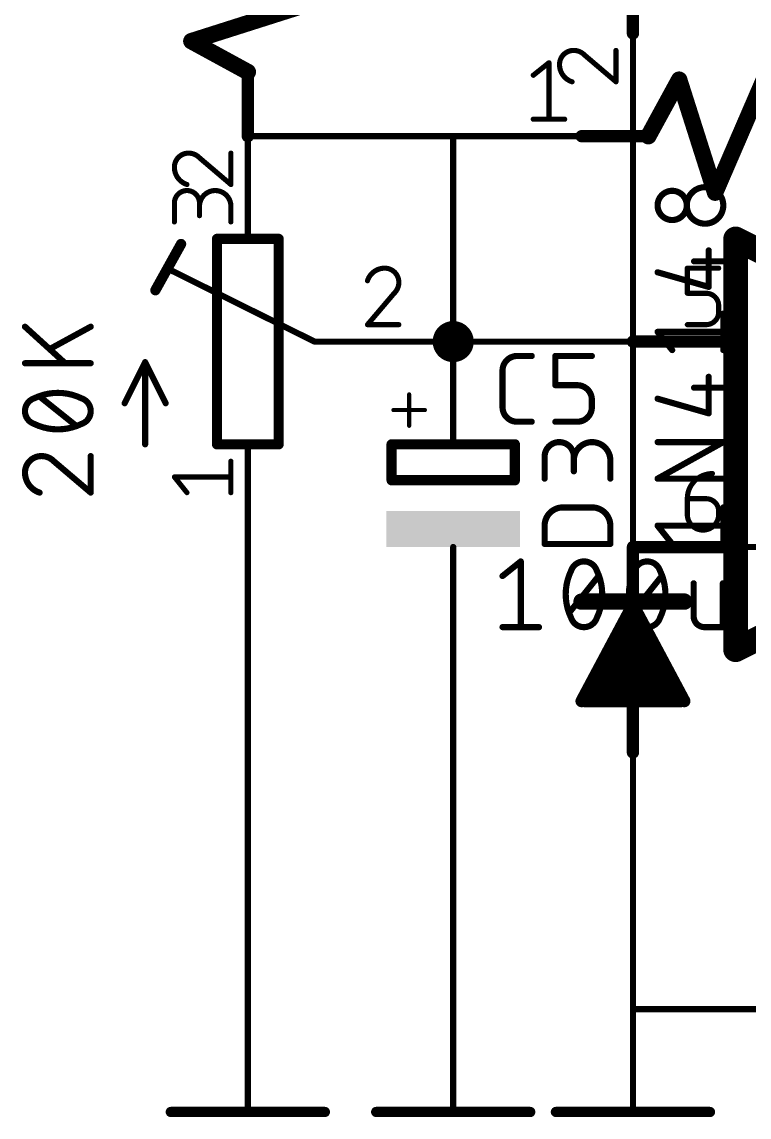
# Model space of a CAD drawing. Extents: x -177 to 163, y -159 to 163.
# Drawn here: x 68.07 to 86.06, y -122.68 to -95.6 of the extents above; entities that cross this region are included whole.
import ezdxf

# ---------------------------------------------------------------- set-up
doc = ezdxf.new("R2010")
doc.units = 0
for name, color, linetype in [('91', 122, 'CONTINUOUS'), ('94', 12, 'CONTINUOUS'), ('95', 251, 'CONTINUOUS'), ('96', 251, 'CONTINUOUS')]:
    doc.layers.add(name, color=color, linetype=linetype)

# ---------------------------------------------------------------- blocks, each defined once
blk = doc.blocks.new('RECT')
blk.add_solid([(-0.5, -0.5), (0.5, -0.5), (-0.5, 0.5), (0.5, 0.5)])

msp = doc.modelspace()

# ---------------------------------------------------------------- linework, layer by layer
at = {"layer": '91', "const_width": 0.1524}
for points in [[(83.185, -108.585), (83.185, -95.885)], [(73.66, -98.425), (78.74, -98.425)], [(78.74, -98.425), (78.74, -103.505)], [(78.74, -98.425), (81.915, -98.425)], [(78.74, -103.505), (83.185, -103.505)], [(73.66, -120.015), (73.66, -108.585)], [(83.185, -108.585), (88.265, -108.585)], [(78.74, -120.015), (78.74, -111.125)], [(83.185, -120.015), (83.185, -113.665)], [(83.185, -120.015), (88.265, -120.015)]]:
    msp.add_lwpolyline(points, dxfattribs=at)
at = {"layer": '91'}
for points, const_width in [([(83.2231, -95.885, 1), (83.1469, -95.885)], 0.0762), ([(73.66, -98.3869, 1), (73.66, -98.4631)], 0.0762), ([(78.7781, -98.425, 1), (78.7019, -98.425)], 0.0762), ([(78.74, -98.3869, 1), (78.74, -98.4631)], 0.0762), ([(78.74, -98.4631, 1), (78.74, -98.3869)], 0.0762), ([(81.915, -98.4631, 1), (81.915, -98.3869)], 0.0762), ([(78.74, -103.759, 1), (78.74, -103.251, 1), (78.74, -103.759)], 0.508), ([(78.74, -103.4669, 1), (78.74, -103.5431)], 0.0762), ([(83.185, -103.5431, 1), (83.185, -103.4669)], 0.0762), ([(78.7019, -103.505, 1), (78.7781, -103.505)], 0.0762), ([(73.6981, -108.585, 1), (73.6219, -108.585)], 0.0762), ([(83.185, -108.5469, 1), (83.185, -108.6231)], 0.0762), ([(83.1469, -108.585, 1), (83.2231, -108.585)], 0.0762), ([(78.7781, -111.125, 1), (78.7019, -111.125)], 0.0762), ([(83.2231, -113.665, 1), (83.1469, -113.665)], 0.0762), ([(83.185, -119.9769, 1), (83.185, -120.0531)], 0.0762), ([(73.6219, -120.015, 1), (73.6981, -120.015)], 0.0762), ([(78.7019, -120.015, 1), (78.7781, -120.015)], 0.0762), ([(83.1469, -120.015, 1), (83.2231, -120.015)], 0.0762)]:
    msp.add_lwpolyline(points, format="xyb", dxfattribs=dict(at, const_width=const_width))
at = {"layer": '94'}
for points, const_width in [([(83.185, -95.885), (83.185, -94.2975)], 0.3048), ([(72.263, -96.0755), (75.057, -95.1865)], 0.4064), ([(73.66, -96.8375), (72.263, -96.0755)], 0.4064), ([(73.66, -98.425), (73.66, -96.8375)], 0.3048), ([(84.328, -97.028), (83.566, -98.425)], 0.4064), ([(85.217, -99.822), (84.328, -97.028)], 0.4064), ([(86.4235, -97.028), (85.217, -99.822)], 0.4064), ([(81.915, -98.425), (83.5025, -98.425)], 0.3048), ([(73.66, -100.965), (73.66, -98.425)], 0.1524), ([(73.66, -98.425), (73.66, -100.965)], 0.1524), ([(83.566, -98.425), (83.5025, -98.425)], 0.1524), ([(85.725, -100.965), (95.885, -106.045)], 0.6096), ([(85.725, -111.125), (85.725, -100.965)], 0.6096), ([(71.374, -102.235), (72.009, -101.092)], 0.254), ([(72.898, -100.965), (72.898, -106.045)], 0.254), ([(73.66, -100.965), (72.898, -100.965)], 0.254), ([(74.422, -100.965), (73.66, -100.965)], 0.254), ([(74.422, -106.045), (74.422, -100.965)], 0.254), ([(85.725, -100.965), (85.725, -103.505)], 0.4064), ([(75.311, -103.505), (71.7804, -101.7524)], 0.1524), ([(76.2, -103.505), (75.311, -103.505)], 0.1524), ([(78.74, -103.505), (76.2, -103.505)], 0.1524), ([(78.74, -103.505), (78.74, -106.045)], 0.1524), ([(83.185, -103.505), (85.725, -103.505)], 0.3048), ([(83.185, -103.505), (85.725, -103.505)], 0.1524), ([(85.725, -103.505), (85.725, -108.585)], 0.4064), ([(71.12, -104.013), (70.612, -105.029)], 0.1524), ([(71.12, -106.045), (71.12, -104.013)], 0.1524), ([(71.12, -104.013), (71.628, -105.029)], 0.1524), ([(77.6506, -105.5878), (77.6506, -104.8089)], 0.1016), ([(78.0401, -105.1983), (77.2612, -105.1983)], 0.1016), ([(95.885, -106.045), (85.725, -111.125)], 0.6096), ([(72.898, -106.045), (74.422, -106.045)], 0.254), ([(73.66, -108.585), (73.66, -106.045)], 0.1524), ([(77.216, -106.045), (77.216, -106.934)], 0.254), ([(77.216, -106.045), (80.264, -106.045)], 0.254), ([(80.264, -106.934), (80.264, -106.045)], 0.254), ([(77.216, -106.934), (80.264, -106.934)], 0.254), ([(78.74, -111.125), (78.74, -108.585)], 0.1524), ([(83.185, -108.585), (83.185, -113.665)], 0.3048), ([(83.185, -108.585), (85.725, -108.585)], 0.3048), ([(83.185, -108.585), (83.185, -111.125)], 0.1524), ([(83.185, -108.585), (85.725, -108.585)], 0.1524), ([(85.725, -108.585), (85.725, -111.125)], 0.4064), ([(81.915, -109.9344), (84.455, -109.9344)], 0.4064), ([(81.915, -112.395), (83.185, -110.0137)], 0.3048), ([(83.185, -110.0137), (84.455, -112.395)], 0.3048), ([(82.2325, -112.3156), (83.2644, -110.3312)], 0.3048), ([(83.2644, -110.3312), (84.1375, -112.2363)], 0.3048), ([(82.3912, -112.2363), (83.3438, -110.7281)], 0.3048), ([(83.3438, -110.7281), (83.82, -112.0775)], 0.3048), ([(82.6294, -111.9981), (83.3438, -111.125)], 0.3048), ([(83.3438, -111.125), (83.5025, -111.76)], 0.3048), ([(83.0262, -111.8394), (83.3438, -111.4425)], 0.3048), ([(83.185, -113.665), (83.185, -111.125)], 0.1524), ([(83.3438, -111.4425), (83.5819, -111.9188)], 0.3048), ([(83.82, -112.0775), (82.6294, -111.9981)], 0.3048), ([(83.5025, -111.76), (83.0262, -111.8394)], 0.3048), ([(84.1375, -112.2363), (82.3912, -112.2363)], 0.3048), ([(81.915, -112.395), (81.9944, -112.395)], 0.254), ([(81.9944, -112.395), (84.3756, -112.395)], 0.3048), ([(84.3756, -112.395), (84.455, -112.395)], 0.254), ([(73.66, -120.015), (73.66, -122.555)], 0.1524), ([(78.74, -120.015), (78.74, -122.555)], 0.1524), ([(83.185, -120.015), (83.185, -122.555)], 0.1524), ([(71.755, -122.555), (75.565, -122.555)], 0.254), ([(76.835, -122.555), (80.645, -122.555)], 0.254), ([(81.28, -122.555), (85.09, -122.555)], 0.254)]:
    msp.add_lwpolyline(points, dxfattribs=dict(at, const_width=const_width))
for points, const_width in [([(72.3117, -95.9863, 1), (72.2143, -96.1647)], 0.2032), ([(83.1088, -95.885, 1), (83.2612, -95.885)], 0.1524), ([(72.2322, -95.9787, 1), (72.2938, -96.1723)], 0.2032), ([(73.7362, -96.8375, 1), (73.5838, -96.8375)], 0.1524), ([(73.6113, -96.9267, 1), (73.7087, -96.7483)], 0.2032), ([(84.4248, -96.9972, 1), (84.2312, -97.0588)], 0.2032), ([(84.4172, -97.0767, 1), (84.2388, -96.9793)], 0.2032), ([(81.915, -98.3488, 1), (81.915, -98.5012)], 0.1524), ([(83.4768, -98.3763, 1), (83.6552, -98.4737)], 0.2032), ([(83.5025, -98.5012, 1), (83.5025, -98.3488)], 0.1524), ([(73.5838, -98.425, 1), (73.7362, -98.425)], 0.1524), ([(73.6981, -98.425, 1), (73.6219, -98.425)], 0.0762), ([(73.6981, -98.425, 1), (73.6219, -98.425)], 0.0762), ([(83.5025, -98.3869, 1), (83.5025, -98.4631)], 0.0762), ([(83.566, -98.4631, 1), (83.566, -98.3869)], 0.0762), ([(85.1237, -99.7817, 1), (85.3103, -99.8623)], 0.2032), ([(85.1202, -99.8528, 1), (85.3138, -99.7912)], 0.2032), ([(85.7932, -100.8287, 1), (85.6568, -101.1013)], 0.3048), ([(85.8774, -100.965, 1), (85.5726, -100.965)], 0.3048), ([(72.0645, -101.1228, 1), (71.9535, -101.0612)], 0.127), ([(72.9615, -100.965, 1), (72.8345, -100.965)], 0.127), ([(72.898, -100.9015, 1), (72.898, -101.0285)], 0.127), ([(73.66, -100.9015, 1), (73.66, -101.0285)], 0.127), ([(73.6219, -100.965, 1), (73.6981, -100.965)], 0.0762), ([(73.6219, -100.965, 1), (73.6981, -100.965)], 0.0762), ([(73.66, -101.0285, 1), (73.66, -100.9015)], 0.127), ([(74.4855, -100.965, 1), (74.3585, -100.965)], 0.127), ([(74.422, -101.0285, 1), (74.422, -100.9015)], 0.127), ([(85.8266, -100.965, 1), (85.6234, -100.965)], 0.2032), ([(71.7973, -101.7183, 1), (71.7635, -101.7865)], 0.0762), ([(71.3185, -102.2042, 1), (71.4295, -102.2658)], 0.127), ([(75.311, -103.4669, 1), (75.311, -103.5431)], 0.0762), ([(75.2941, -103.5391, 1), (75.3279, -103.4709)], 0.0762), ([(76.2, -103.4669, 1), (76.2, -103.5431)], 0.0762), ([(76.2, -103.5431, 1), (76.2, -103.4669)], 0.0762), ([(78.7781, -103.505, 1), (78.7019, -103.505)], 0.0762), ([(78.74, -103.5431, 1), (78.74, -103.4669)], 0.0762), ([(83.185, -103.4288, 1), (83.185, -103.5812)], 0.1524), ([(83.185, -103.4669, 1), (83.185, -103.5431)], 0.0762), ([(85.8266, -103.505, 1), (85.6234, -103.505)], 0.2032), ([(85.6234, -103.505, 1), (85.8266, -103.505)], 0.2032), ([(85.725, -103.5812, 1), (85.725, -103.4288)], 0.1524), ([(85.725, -103.5431, 1), (85.725, -103.4669)], 0.0762), ([(71.1581, -104.013, 1), (71.0819, -104.013)], 0.0762), ([(71.1541, -103.996, 1), (71.0859, -104.03)], 0.0762), ([(71.1541, -104.03, 1), (71.0859, -103.996)], 0.0762), ([(77.676, -104.8089, 1), (77.6252, -104.8089)], 0.0508), ([(70.5779, -105.012, 1), (70.6461, -105.046)], 0.0762), ([(71.5939, -105.046, 1), (71.6621, -105.012)], 0.0762), ([(77.2612, -105.1729, 1), (77.2612, -105.2237)], 0.0508), ([(78.0401, -105.2237, 1), (78.0401, -105.1729)], 0.0508), ([(77.6252, -105.5878, 1), (77.676, -105.5878)], 0.0508), ([(71.0819, -106.045, 1), (71.1581, -106.045)], 0.0762), ([(72.898, -105.9815, 1), (72.898, -106.1085)], 0.127), ([(72.8345, -106.045, 1), (72.9615, -106.045)], 0.127), ([(73.6981, -106.045, 1), (73.6219, -106.045)], 0.0762), ([(74.3585, -106.045, 1), (74.4855, -106.045)], 0.127), ([(74.422, -106.1085, 1), (74.422, -105.9815)], 0.127), ([(77.2795, -106.045, 1), (77.1525, -106.045)], 0.127), ([(77.216, -105.9815, 1), (77.216, -106.1085)], 0.127), ([(78.7019, -106.045, 1), (78.7781, -106.045)], 0.0762), ([(80.3275, -106.045, 1), (80.2005, -106.045)], 0.127), ([(80.264, -106.1085, 1), (80.264, -105.9815)], 0.127), ([(77.216, -106.8705, 1), (77.216, -106.9975)], 0.127), ([(77.1525, -106.934, 1), (77.2795, -106.934)], 0.127), ([(80.2005, -106.934, 1), (80.3275, -106.934)], 0.127), ([(80.264, -106.9975, 1), (80.264, -106.8705)], 0.127), ([(73.6219, -108.585, 1), (73.6981, -108.585)], 0.0762), ([(78.7781, -108.585, 1), (78.7019, -108.585)], 0.0762), ([(83.2612, -108.585, 1), (83.1088, -108.585)], 0.1524), ([(83.185, -108.5088, 1), (83.185, -108.6612)], 0.1524), ([(83.2231, -108.585, 1), (83.1469, -108.585)], 0.0762), ([(83.185, -108.5469, 1), (83.185, -108.6231)], 0.0762), ([(85.8266, -108.585, 1), (85.6234, -108.585)], 0.2032), ([(85.6234, -108.585, 1), (85.8266, -108.585)], 0.2032), ([(85.725, -108.6612, 1), (85.725, -108.5088)], 0.1524), ([(85.725, -108.6231, 1), (85.725, -108.5469)], 0.0762), ([(81.915, -109.8328, 1), (81.915, -110.036)], 0.2032), ([(83.2522, -109.9778, 1), (83.1178, -110.0496)], 0.1524), ([(83.2522, -110.0496, 1), (83.1178, -109.9778)], 0.1524), ([(84.455, -110.036, 1), (84.455, -109.8328)], 0.2032), ([(83.3337, -110.2995, 1), (83.1951, -110.3629)], 0.1524), ([(83.332, -110.3664, 1), (83.1968, -110.296)], 0.1524), ([(83.4157, -110.7027, 1), (83.2719, -110.7535)], 0.1524), ([(83.4082, -110.7688, 1), (83.2794, -110.6874)], 0.1524), ([(83.4177, -111.1065, 1), (83.2699, -111.1435)], 0.1524), ([(83.4028, -111.1733, 1), (83.2848, -111.0767)], 0.1524), ([(85.6568, -110.9887, 1), (85.7932, -111.2613)], 0.3048), ([(85.5726, -111.125, 1), (85.8774, -111.125)], 0.3048), ([(85.6234, -111.125, 1), (85.8266, -111.125)], 0.2032), ([(78.7019, -111.125, 1), (78.7781, -111.125)], 0.0762), ([(83.2231, -111.125, 1), (83.1469, -111.125)], 0.0762), ([(83.1469, -111.125, 1), (83.2231, -111.125)], 0.0762), ([(83.412, -111.4084, 1), (83.2756, -111.4766)], 0.1524), ([(83.4033, -111.4901, 1), (83.2843, -111.3949)], 0.1524), ([(82.6345, -111.9221, 1), (82.6243, -112.0741)], 0.1524), ([(83.0137, -111.7642, 1), (83.0387, -111.9146)], 0.1524), ([(82.9667, -111.7918, 1), (83.0857, -111.887)], 0.1524), ([(83.4286, -111.7785, 1), (83.5764, -111.7415)], 0.1524), ([(83.515, -111.8352, 1), (83.49, -111.6848)], 0.1524), ([(83.5137, -111.9529, 1), (83.6501, -111.8847)], 0.1524), ([(82.3912, -112.1601, 1), (82.3912, -112.3125)], 0.1524), ([(82.3268, -112.1956, 1), (82.4556, -112.277)], 0.1524), ([(82.5704, -111.9498, 1), (82.6884, -112.0464)], 0.1524), ([(83.7481, -112.1029, 1), (83.8919, -112.0521)], 0.1524), ([(83.8149, -112.1535, 1), (83.8251, -112.0015)], 0.1524), ([(84.1375, -112.3125, 1), (84.1375, -112.1601)], 0.1524), ([(81.8478, -112.3591, 1), (81.9822, -112.4309)], 0.1524), ([(81.915, -112.3315, 1), (81.915, -112.4585)], 0.127), ([(81.9944, -112.3188, 1), (81.9944, -112.4712)], 0.1524), ([(81.9944, -112.4585, 1), (81.9944, -112.3315)], 0.127), ([(82.1649, -112.2804, 1), (82.3001, -112.3508)], 0.1524), ([(84.0682, -112.268, 1), (84.2068, -112.2046)], 0.1524), ([(84.3756, -112.3315, 1), (84.3756, -112.4585)], 0.127), ([(84.3756, -112.4712, 1), (84.3756, -112.3188)], 0.1524), ([(84.3878, -112.4309, 1), (84.5222, -112.3591)], 0.1524), ([(84.455, -112.4585, 1), (84.455, -112.3315)], 0.127), ([(83.1088, -113.665, 1), (83.2612, -113.665)], 0.1524), ([(83.1469, -113.665, 1), (83.2231, -113.665)], 0.0762), ([(73.6981, -120.015, 1), (73.6219, -120.015)], 0.0762), ([(78.7781, -120.015, 1), (78.7019, -120.015)], 0.0762), ([(83.2231, -120.015, 1), (83.1469, -120.015)], 0.0762), ([(71.755, -122.4915, 1), (71.755, -122.6185)], 0.127), ([(73.6219, -122.555, 1), (73.6981, -122.555)], 0.0762), ([(75.565, -122.6185, 1), (75.565, -122.4915)], 0.127), ([(76.835, -122.4915, 1), (76.835, -122.6185)], 0.127), ([(78.7019, -122.555, 1), (78.7781, -122.555)], 0.0762), ([(80.645, -122.6185, 1), (80.645, -122.4915)], 0.127), ([(81.28, -122.4915, 1), (81.28, -122.6185)], 0.127), ([(83.1469, -122.555, 1), (83.2231, -122.555)], 0.0762), ([(85.09, -122.6185, 1), (85.09, -122.4915)], 0.127)]:
    msp.add_lwpolyline(points, format="xyb", dxfattribs=dict(at, const_width=const_width))
at = {"layer": '95'}
for points, const_width in [([(81.7182, -96.3041, 0.4142), (81.3689, -96.6534)], 0.127), ([(81.9898, -96.4205, 0.2053), (81.7182, -96.3041)], 0.127), ([(81.7181, -96.2724, 1), (81.7182, -96.3358)], 0.0635), ([(81.7182, -96.3359, 1), (81.7182, -96.2724)], 0.0635), ([(82.0104, -96.3963, 1), (81.9692, -96.4447)], 0.0635), ([(81.9668, -96.4424, 1), (82.0128, -96.3986)], 0.0635), ([(82.7977, -96.3041, 1), (82.7341, -96.3041)], 0.0635), ([(81.1396, -96.6089, 1), (81.0761, -96.6089)], 0.0635), ([(81.1277, -96.6337, 1), (81.088, -96.5841)], 0.0635), ([(81.3689, -96.6534, 0.3252), (81.6793, -97.0802)], 0.127), ([(81.4006, -96.6534, 1), (81.3372, -96.6533)], 0.0635), ([(81.3372, -96.6534, 1), (81.4007, -96.6534)], 0.0635), ([(80.7, -96.8946, 1), (80.7396, -96.9441)], 0.0635), ([(81.6696, -97.1104, 1), (81.6891, -97.05)], 0.0635), ([(82.7341, -97.0802, 1), (82.7977, -97.0802)], 0.0635), ([(82.7453, -97.1044, 1), (82.7865, -97.056)], 0.0635), ([(80.7198, -97.9742, 1), (80.7198, -98.0377)], 0.0635), ([(81.0761, -98.0059, 1), (81.1396, -98.0059)], 0.0635), ([(81.4959, -98.0377, 1), (81.4959, -97.9742)], 0.0635), ([(72.1932, -98.8441, 0.4142), (71.8439, -99.1934)], 0.127), ([(72.4648, -98.9605, 0.2053), (72.1932, -98.8441)], 0.127), ([(72.1931, -98.8124, 1), (72.1932, -98.8758)], 0.0635), ([(72.1932, -98.8759, 1), (72.1932, -98.8124)], 0.0635), ([(73.2727, -98.8441, 1), (73.2092, -98.8441)], 0.0635), ([(72.4854, -98.9363, 1), (72.4442, -98.9847)], 0.0635), ([(72.4418, -98.9824, 1), (72.4878, -98.9386)], 0.0635), ([(71.8439, -99.1934, 0.3252), (72.1543, -99.6202)], 0.127), ([(71.8756, -99.1934, 1), (71.8122, -99.1933)], 0.0635), ([(71.8122, -99.1934, 1), (71.8757, -99.1934)], 0.0635), ([(72.1446, -99.6504, 1), (72.1641, -99.59)], 0.0635), ([(73.2092, -99.6202, 1), (73.2727, -99.6202)], 0.0635), ([(73.2203, -99.6444, 1), (73.2615, -99.596)], 0.0635), ([(72.4648, -100.0802, 1), (71.8439, -100.0802)], 0.127), ([(73.2409, -100.1578, 1), (72.4648, -100.1578)], 0.127), ([(71.8757, -100.0802, 1), (71.8122, -100.0802)], 0.0635), ([(71.8122, -100.0802, 1), (71.8757, -100.0802)], 0.0635), ([(72.4965, -100.0802, 1), (72.433, -100.0802)], 0.0635), ([(72.433, -100.0802, 1), (72.4965, -100.0802)], 0.0635), ([(72.433, -100.1578, 1), (72.4965, -100.1578)], 0.0635), ([(73.2727, -100.1578, 1), (73.2092, -100.1578)], 0.0635), ([(73.2092, -100.1578, 1), (73.2727, -100.1578)], 0.0635), ([(72.433, -100.3907, 1), (72.4965, -100.3907)], 0.0635), ([(71.8122, -100.5459, 1), (71.8757, -100.5459)], 0.0635), ([(73.2092, -100.5459, 1), (73.2727, -100.5459)], 0.0635), ([(77.046, -101.6889, 0.3252), (76.6191, -101.9993)], 0.127), ([(77.3952, -102.0382, 0.4142), (77.046, -101.6889)], 0.127), ([(77.046, -101.6572, 1), (77.046, -101.7207)], 0.0635), ([(77.046, -101.7206, 1), (77.046, -101.6572)], 0.0635), ([(84.5615, -101.6889, 1), (84.498, -101.6889)], 0.0635), ([(84.5298, -101.6572, 1), (84.5298, -101.7207)], 0.0635), ([(85.3059, -101.7207, 1), (85.3059, -101.6572)], 0.0635), ([(76.5889, -101.9896, 1), (76.6493, -102.0091)], 0.0635), ([(77.2788, -102.3098, 0.2053), (77.3952, -102.0382)], 0.127), ([(77.427, -102.0381, 1), (77.3635, -102.0382)], 0.0635), ([(77.3635, -102.0382, 1), (77.427, -102.0382)], 0.0635), ([(77.2569, -102.2868, 1), (77.3007, -102.3328)], 0.0635), ([(77.303, -102.3304, 1), (77.2546, -102.2892)], 0.0635), ([(84.5298, -102.278, 1), (84.5298, -102.3415)], 0.0635), ([(84.498, -102.3098, 1), (84.5615, -102.3098)], 0.0635), ([(85.3059, -102.6202, 0.4142), (84.9955, -102.3098)], 0.127), ([(84.9955, -102.278, 1), (84.9955, -102.3415)], 0.0635), ([(84.9955, -102.3415, 1), (84.9955, -102.278)], 0.0635), ([(85.3377, -102.6202, 1), (85.2742, -102.6202)], 0.0635), ([(85.2742, -102.6202, 1), (85.3377, -102.6202)], 0.0635), ([(84.9955, -103.0859, 0.4142), (85.3059, -102.7755)], 0.127), ([(85.3377, -102.7755, 1), (85.2742, -102.7755)], 0.0635), ([(85.2742, -102.7755, 1), (85.3377, -102.7755)], 0.0635), ([(76.6191, -103.0542, 1), (76.6191, -103.1177)], 0.0635), ([(76.5949, -103.0653, 1), (76.6433, -103.1065)], 0.0635), ([(77.3952, -103.1177, 1), (77.3952, -103.0542)], 0.0635), ([(84.5298, -103.0542, 1), (84.5298, -103.1177)], 0.0635), ([(84.9955, -103.0542, 1), (84.9955, -103.1177)], 0.0635), ([(84.9955, -103.1177, 1), (84.9955, -103.0542)], 0.0635), ([(80.3204, -103.8606, 0.4142), (79.9592, -104.2218)], 0.1524), ([(80.3204, -103.8225, 1), (80.3204, -103.8987)], 0.0762), ([(80.3204, -103.8987, 1), (80.3204, -103.8225)], 0.0762), ([(80.6817, -103.8987, 1), (80.6817, -103.8225)], 0.0762), ([(81.3038, -103.8606, 1), (81.2276, -103.8606)], 0.0762), ([(81.2657, -103.8225, 1), (81.2657, -103.8987)], 0.0762), ([(82.1689, -103.8987, 1), (82.1689, -103.8225)], 0.0762), ([(79.9973, -104.2218, 1), (79.9211, -104.2218)], 0.0762), ([(79.9211, -104.2218, 1), (79.9973, -104.2218)], 0.0762), ([(81.2657, -104.545, 1), (81.2657, -104.6212)], 0.0762), ([(82.1689, -104.9443, 0.4142), (81.8076, -104.5831)], 0.1524), ([(81.8076, -104.545, 1), (81.8076, -104.6212)], 0.0762), ([(81.8076, -104.6212, 1), (81.8076, -104.545)], 0.0762), ([(81.2276, -104.5831, 1), (81.3038, -104.5831)], 0.0762), ([(79.9592, -105.125, 0.4142), (80.3204, -105.4862)], 0.1524), ([(79.9973, -105.125, 1), (79.9211, -105.125)], 0.0762), ([(81.8076, -105.4862, 0.4142), (82.1689, -105.125)], 0.1524), ([(82.207, -104.9443, 1), (82.1308, -104.9443)], 0.0762), ([(82.1308, -104.9443, 1), (82.207, -104.9443)], 0.0762), ([(82.207, -105.125, 1), (82.1308, -105.125)], 0.0762), ([(79.9211, -105.125, 1), (79.9973, -105.125)], 0.0762), ([(82.1308, -105.125, 1), (82.207, -105.125)], 0.0762), ([(80.3204, -105.4481, 1), (80.3204, -105.5243)], 0.0762), ([(80.3204, -105.5243, 1), (80.3204, -105.4481)], 0.0762), ([(80.6817, -105.5243, 1), (80.6817, -105.4481)], 0.0762), ([(81.2657, -105.4481, 1), (81.2657, -105.5243)], 0.0762), ([(81.8076, -105.4481, 1), (81.8076, -105.5243)], 0.0762), ([(81.8076, -105.5243, 1), (81.8076, -105.4481)], 0.0762), ([(81.7231, -106.3517, 1), (81.0006, -106.3517)], 0.1524), ([(82.6262, -106.442, 1), (81.7231, -106.442)], 0.1524), ([(73.2727, -106.4641, 1), (73.2092, -106.4641)], 0.0635), ([(81.0387, -106.3517, 1), (80.9625, -106.3517)], 0.0762), ([(80.9625, -106.3517, 1), (81.0387, -106.3517)], 0.0762), ([(81.7612, -106.3517, 1), (81.685, -106.3517)], 0.0762), ([(81.685, -106.3517, 1), (81.7612, -106.3517)], 0.0762), ([(81.685, -106.442, 1), (81.7612, -106.442)], 0.0762), ([(82.6643, -106.442, 1), (82.5881, -106.442)], 0.0762), ([(82.5881, -106.442, 1), (82.6643, -106.442)], 0.0762), ([(81.685, -106.713, 1), (81.7612, -106.713)], 0.0762), ([(85.1507, -106.7689, 0.4142), (84.5298, -107.3898)], 0.127), ([(85.1507, -106.8006, 1), (85.1507, -106.7371)], 0.0635), ([(71.8687, -106.8323, 1), (71.8191, -106.872)], 0.0635), ([(71.8439, -106.8204, 1), (71.8439, -106.8839)], 0.0635), ([(73.2409, -106.8839, 1), (73.2409, -106.8204)], 0.0635), ([(80.9625, -106.8936, 1), (81.0387, -106.8936)], 0.0762), ([(82.5881, -106.8936, 1), (82.6643, -106.8936)], 0.0762), ([(72.1296, -107.26, 1), (72.1791, -107.2204)], 0.0635), ([(73.2092, -107.2402, 1), (73.2727, -107.2402)], 0.0635), ([(84.5298, -107.358, 1), (84.5298, -107.4215)], 0.0635), ([(84.5615, -107.3898, 1), (84.498, -107.3898)], 0.0635), ([(84.498, -107.3898, 1), (84.5615, -107.3898)], 0.0635), ([(85.3059, -107.7002, 0.4142), (84.9955, -107.3898)], 0.127), ([(84.9955, -107.358, 1), (84.9955, -107.4215)], 0.0635), ([(84.9955, -107.4215, 1), (84.9955, -107.358)], 0.0635), ([(81.4522, -107.6057, 0.4142), (81.0006, -108.0572)], 0.1524), ([(81.4522, -107.5676, 1), (81.4522, -107.6438)], 0.0762), ([(81.4522, -107.6438, 1), (81.4522, -107.5676)], 0.0762), ([(82.6262, -108.0572, 0.4142), (82.1746, -107.6057)], 0.1524), ([(82.1746, -107.5676, 1), (82.1746, -107.6438)], 0.0762), ([(82.1746, -107.6438, 1), (82.1746, -107.5676)], 0.0762), ([(84.5298, -107.7778, 1), (85.3059, -107.7778)], 0.127), ([(84.5615, -107.7778, 1), (84.498, -107.7778)], 0.0635), ([(84.498, -107.7778, 1), (84.5615, -107.7778)], 0.0635), ([(85.3377, -107.7002, 1), (85.2742, -107.7002)], 0.0635), ([(85.2742, -107.7002, 1), (85.3377, -107.7002)], 0.0635), ([(85.3377, -107.7778, 1), (85.2742, -107.7778)], 0.0635), ([(85.2742, -107.7778, 1), (85.3377, -107.7778)], 0.0635), ([(81.0387, -108.0572, 1), (80.9625, -108.0572)], 0.0762), ([(80.9625, -108.0572, 1), (81.0387, -108.0572)], 0.0762), ([(82.6643, -108.0572, 1), (82.5881, -108.0572)], 0.0762), ([(82.5881, -108.0572, 1), (82.6643, -108.0572)], 0.0762), ([(81.0006, -108.4707, 1), (81.0006, -108.5469)], 0.0762), ([(80.9625, -108.5088, 1), (81.0387, -108.5088)], 0.0762), ([(82.5881, -108.5088, 1), (82.6643, -108.5088)], 0.0762), ([(82.6262, -108.5469, 1), (82.6262, -108.4707)], 0.0762)]:
    msp.add_lwpolyline(points, format="xyb", dxfattribs=dict(at, const_width=const_width))
for points, const_width in [([(81.9898, -96.4205), (82.7659, -97.0802)], 0.127), ([(82.7659, -97.0802), (82.7659, -96.3041)], 0.127), ([(80.7198, -96.9193), (81.1078, -96.6089)], 0.127), ([(81.1078, -96.6089), (81.1078, -98.0059)], 0.127), ([(80.7198, -98.0059), (81.4959, -98.0059)], 0.127), ([(73.2409, -99.6202), (73.2409, -98.8441)], 0.127), ([(72.4648, -98.9605), (73.2409, -99.6202)], 0.127), ([(71.8439, -100.5459), (71.8439, -100.0802)], 0.127), ([(72.4648, -100.0802), (72.4648, -100.3907)], 0.127), ([(73.2409, -100.5459), (73.2409, -100.1578)], 0.127), ([(84.5298, -102.3098), (84.5298, -101.6889)], 0.127), ([(84.5298, -101.6889), (85.3059, -101.6889)], 0.127), ([(77.2788, -102.3098), (76.6191, -103.0859)], 0.127), ([(84.9955, -102.3098), (84.5298, -102.3098)], 0.127), ([(85.3059, -102.7755), (85.3059, -102.6202)], 0.127), ([(76.6191, -103.0859), (77.3952, -103.0859)], 0.127), ([(84.5298, -103.0859), (84.9955, -103.0859)], 0.127), ([(80.3204, -103.8606), (80.6817, -103.8606)], 0.1524), ([(81.2657, -104.5831), (81.2657, -103.8606)], 0.1524), ([(81.2657, -103.8606), (82.1689, -103.8606)], 0.1524), ([(79.9592, -105.125), (79.9592, -104.2218)], 0.1524), ([(81.8076, -104.5831), (81.2657, -104.5831)], 0.1524), ([(82.1689, -105.125), (82.1689, -104.9443)], 0.1524), ([(80.6817, -105.4862), (80.3204, -105.4862)], 0.1524), ([(81.2657, -105.4862), (81.8076, -105.4862)], 0.1524), ([(73.2409, -107.2402), (73.2409, -106.4641)], 0.127), ([(81.0006, -106.8936), (81.0006, -106.3517)], 0.1524), ([(81.7231, -106.3517), (81.7231, -106.713)], 0.1524), ([(82.6262, -106.8936), (82.6262, -106.442)], 0.1524), ([(72.1543, -107.2402), (71.8439, -106.8522)], 0.127), ([(71.8439, -106.8522), (73.2409, -106.8522)], 0.127), ([(84.5298, -107.3898), (84.9955, -107.3898)], 0.127), ([(84.5298, -107.7778), (84.5298, -107.3898)], 0.127), ([(81.4522, -107.6057), (82.1746, -107.6057)], 0.1524), ([(85.3059, -107.7002), (85.3059, -107.7778)], 0.127), ([(81.0006, -108.5088), (81.0006, -108.0572)], 0.1524), ([(82.6262, -108.0572), (82.6262, -108.5088)], 0.1524), ([(82.6262, -108.5088), (81.0006, -108.5088)], 0.1524)]:
    msp.add_lwpolyline(points, dxfattribs=dict(at, const_width=const_width))
at = {"layer": '96'}
for points, const_width in [([(84.9686, -99.6859, 1), (84.9686, -100.589)], 0.1524), ([(84.9686, -100.589, 1), (84.9686, -99.6859)], 0.1524), ([(84.9686, -99.6478, 1), (84.9686, -99.724)], 0.0762), ([(84.9686, -99.724, 1), (84.9686, -99.6478)], 0.0762), ([(84.1558, -99.7762, 1), (84.1558, -100.4987)], 0.1524), ([(84.1558, -100.4987, 1), (84.1558, -99.7762)], 0.1524), ([(84.1558, -99.7381, 1), (84.1558, -99.8143)], 0.0762), ([(84.1558, -99.8143, 1), (84.1558, -99.7381)], 0.0762), ([(84.1558, -100.4606, 1), (84.1558, -100.5368)], 0.0762), ([(84.1558, -100.5368, 1), (84.1558, -100.4606)], 0.0762), ([(84.9686, -100.5509, 1), (84.9686, -100.6271)], 0.0762), ([(84.9686, -100.6271, 1), (84.9686, -100.5509)], 0.0762), ([(85.0971, -101.249, 1), (85.0209, -101.249)], 0.0762), ([(84.6977, -101.4818, 1), (84.6977, -101.558)], 0.0762), ([(85.4202, -101.558, 1), (85.4202, -101.4818)], 0.0762), ([(83.8051, -101.7542, 1), (83.7841, -101.8275)], 0.0762), ([(85.0485, -102.1887, 1), (85.0694, -102.1155)], 0.0762), ([(85.0209, -102.1521, 1), (85.0971, -102.1521)], 0.0762), ([(85.4583, -102.8121, 1), (85.3821, -102.8121)], 0.0762), ([(68.1738, -103.1081, 1), (68.1226, -103.1644)], 0.0762), ([(69.792, -103.1697, 1), (69.7556, -103.1028)], 0.0762), ([(83.8244, -103.2399, 1), (83.7648, -103.2875)], 0.0762), ([(83.7946, -103.2256, 1), (83.7946, -103.3018)], 0.0762), ([(85.4202, -103.3018, 1), (85.4202, -103.2256)], 0.0762), ([(68.7621, -103.6447, 1), (68.7986, -103.7116)], 0.0762), ([(84.1261, -103.739, 1), (84.1856, -103.6914)], 0.0762), ([(85.3821, -103.7152, 1), (85.4583, -103.7152)], 0.0762), ([(68.1482, -104.0013, 1), (68.1482, -104.0775)], 0.0762), ([(69.116, -104.0675, 1), (69.1673, -104.0112)], 0.0762), ([(69.7738, -104.0775, 1), (69.7738, -104.0013)], 0.0762), ([(85.0971, -104.3752, 1), (85.0209, -104.3752)], 0.0762), ([(68.961, -104.7726, 0.1139), (68.374, -104.908)], 0.1524), ([(68.5332, -104.8331, 1), (68.4856, -104.8926)], 0.0762), ([(69.548, -104.908, 0.1139), (68.961, -104.7726)], 0.1524), ([(68.961, -104.7345, 1), (68.961, -104.8107)], 0.0762), ([(68.961, -104.8107, 1), (68.961, -104.7345)], 0.0762), ([(84.6977, -104.6081, 1), (84.6977, -104.6843)], 0.0762), ([(85.4202, -104.6843, 1), (85.4202, -104.6081)], 0.0762), ([(68.374, -104.908, 0.3205), (68.1482, -105.2241)], 0.1524), ([(68.3573, -104.8738, 1), (68.3907, -104.9423)], 0.0762), ([(68.3863, -104.9441, 1), (68.3616, -104.872)], 0.0762), ([(69.7738, -105.2241, 0.3205), (69.548, -104.908)], 0.1524), ([(69.5604, -104.872, 1), (69.5357, -104.9441)], 0.0762), ([(69.5313, -104.9423, 1), (69.5647, -104.8738)], 0.0762), ([(83.8051, -104.8805, 1), (83.7841, -104.9537)], 0.0762), ([(68.1482, -105.2241, 0.3205), (68.374, -105.5402)], 0.1524), ([(68.1863, -105.2241, 1), (68.1101, -105.2241)], 0.0762), ([(68.1101, -105.2241, 1), (68.1863, -105.2241)], 0.0762), ([(69.548, -105.5402, 0.3205), (69.7738, -105.2241)], 0.1524), ([(69.8119, -105.2241, 1), (69.7357, -105.2241)], 0.0762), ([(69.7357, -105.2241, 1), (69.8119, -105.2241)], 0.0762), ([(85.0209, -105.2783, 1), (85.0971, -105.2783)], 0.0762), ([(85.0485, -105.315, 1), (85.0694, -105.2417)], 0.0762), ([(68.374, -105.5402, 0.1139), (68.961, -105.6757)], 0.1524), ([(68.3907, -105.506, 1), (68.3573, -105.5745)], 0.0762), ([(68.3616, -105.5763, 1), (68.3863, -105.5042)], 0.0762), ([(68.961, -105.6757, 0.1139), (69.548, -105.5402)], 0.1524), ([(68.961, -105.6376, 1), (68.961, -105.7138)], 0.0762), ([(68.961, -105.7138, 1), (68.961, -105.6376)], 0.0762), ([(69.3888, -105.6151, 1), (69.4364, -105.5556)], 0.0762), ([(69.5357, -105.5042, 1), (69.5604, -105.5763)], 0.0762), ([(69.5647, -105.5745, 1), (69.5313, -105.506)], 0.0762), ([(83.7946, -105.9524, 1), (83.7946, -106.0286)], 0.0762), ([(85.4387, -106.0238, 1), (85.4017, -105.9572)], 0.0762), ([(85.4202, -106.0286, 1), (85.4202, -105.9524)], 0.0762), ([(68.5546, -106.3357, 0.4142), (68.1482, -106.7421)], 0.1524), ([(68.8707, -106.4712, 0.2053), (68.5546, -106.3357)], 0.1524), ([(68.5546, -106.2976, 1), (68.5546, -106.3738)], 0.0762), ([(68.5546, -106.3738, 1), (68.5546, -106.2976)], 0.0762), ([(68.8954, -106.4421, 1), (68.846, -106.5002)], 0.0762), ([(68.8431, -106.4974, 1), (68.8983, -106.4449)], 0.0762), ([(69.8119, -106.3357, 1), (69.7357, -106.3357)], 0.0762), ([(68.1482, -106.7421, 0.3252), (68.5094, -107.2388)], 0.1524), ([(68.1863, -106.7421, 1), (68.1101, -106.7421)], 0.0762), ([(68.1101, -106.7421, 1), (68.1863, -106.7421)], 0.0762), ([(83.7946, -106.8555, 1), (83.7946, -106.9317)], 0.0762), ([(83.7761, -106.8603, 1), (83.8131, -106.9269)], 0.0762), ([(85.4202, -106.9317, 1), (85.4202, -106.8555)], 0.0762), ([(68.4977, -107.275, 1), (68.5212, -107.2026)], 0.0762), ([(69.7357, -107.2388, 1), (69.8119, -107.2388)], 0.0762), ([(69.7491, -107.2678, 1), (69.7985, -107.2098)], 0.0762), ([(85.4583, -107.6057, 1), (85.3821, -107.6057)], 0.0762), ([(83.8244, -108.0334, 1), (83.7648, -108.081)], 0.0762), ([(83.7946, -108.0191, 1), (83.7946, -108.0953)], 0.0762), ([(85.4202, -108.0953, 1), (85.4202, -108.0191)], 0.0762), ([(84.1261, -108.5326, 1), (84.1856, -108.485)], 0.0762), ([(85.3821, -108.5088, 1), (85.4583, -108.5088)], 0.0762), ([(80.4489, -108.9406, 1), (80.3727, -108.9406)], 0.0762), ([(80.4346, -108.9704, 1), (80.387, -108.9108)], 0.0762), ([(81.9739, -108.9406, 0.3205), (81.6578, -109.1664)], 0.1524), ([(82.29, -109.1664, 0.3205), (81.9739, -108.9406)], 0.1524), ([(81.9739, -108.9025, 1), (81.9739, -108.9787)], 0.0762), ([(81.9739, -108.9787, 1), (81.9739, -108.9025)], 0.0762), ([(83.537, -108.9406, 0.3205), (83.2209, -109.1664)], 0.1524), ([(83.8531, -109.1664, 0.3205), (83.537, -108.9406)], 0.1524), ([(83.537, -108.9025, 1), (83.537, -108.9787)], 0.0762), ([(83.537, -108.9787, 1), (83.537, -108.9025)], 0.0762), ([(81.6578, -109.1664, 0.1139), (81.5223, -109.7534)], 0.1524), ([(81.6217, -109.154, 1), (81.6938, -109.1787)], 0.0762), ([(81.692, -109.1831, 1), (81.6235, -109.1497)], 0.0762), ([(82.3242, -109.1497, 1), (82.2557, -109.1831)], 0.0762), ([(82.4254, -109.7534, 0.1139), (82.29, -109.1664)], 0.1524), ([(82.2539, -109.1787, 1), (82.326, -109.154)], 0.0762), ([(83.2209, -109.1664, 0.1139), (83.0854, -109.7534)], 0.1524), ([(83.1849, -109.154, 1), (83.257, -109.1787)], 0.0762), ([(83.2552, -109.1831, 1), (83.1867, -109.1497)], 0.0762), ([(83.8873, -109.1497, 1), (83.8188, -109.1831)], 0.0762), ([(83.9886, -109.7534, 0.1139), (83.8531, -109.1664)], 0.1524), ([(83.817, -109.1787, 1), (83.8891, -109.154)], 0.0762), ([(79.9354, -109.2721, 1), (79.983, -109.3316)], 0.0762), ([(82.3649, -109.3256, 1), (82.3054, -109.278)], 0.0762), ([(83.928, -109.3256, 1), (83.8685, -109.278)], 0.0762), ([(84.7249, -109.4825, 1), (84.6487, -109.4825)], 0.0762), ([(85.4474, -109.4825, 1), (85.3712, -109.4825)], 0.0762), ([(81.5223, -109.7534, 0.1139), (81.6578, -110.3404)], 0.1524), ([(81.5604, -109.7534, 1), (81.4842, -109.7534)], 0.0762), ([(82.29, -110.3404, 0.1139), (82.4254, -109.7534)], 0.1524), ([(82.4635, -109.7534, 1), (82.3873, -109.7534)], 0.0762), ([(83.0854, -109.7534, 0.1139), (83.2209, -110.3404)], 0.1524), ([(83.1235, -109.7534, 1), (83.0473, -109.7534)], 0.0762), ([(83.8531, -110.3404, 0.1139), (83.9886, -109.7534)], 0.1524), ([(84.0267, -109.7534, 1), (83.9505, -109.7534)], 0.0762), ([(81.4842, -109.7534, 1), (81.5604, -109.7534)], 0.0762), ([(82.3873, -109.7534, 1), (82.4635, -109.7534)], 0.0762), ([(83.0473, -109.7534, 1), (83.1235, -109.7534)], 0.0762), ([(83.9505, -109.7534, 1), (84.0267, -109.7534)], 0.0762), ([(81.5829, -110.1812, 1), (81.6424, -110.2288)], 0.0762), ([(83.146, -110.1812, 1), (83.2055, -110.2288)], 0.0762), ([(84.6868, -110.2953, 0.4142), (84.9577, -110.5662)], 0.1524), ([(84.7249, -110.2953, 1), (84.6487, -110.2953)], 0.0762), ([(79.9592, -110.5281, 1), (79.9592, -110.6043)], 0.0762), ([(80.8623, -110.6043, 1), (80.8623, -110.5281)], 0.0762), ([(81.6938, -110.3281, 1), (81.6217, -110.3528)], 0.0762), ([(81.6578, -110.3404, 0.3205), (81.9739, -110.5662)], 0.1524), ([(81.6235, -110.3571, 1), (81.692, -110.3237)], 0.0762), ([(81.9739, -110.5662, 0.3205), (82.29, -110.3404)], 0.1524), ([(81.9739, -110.5281, 1), (81.9739, -110.6043)], 0.0762), ([(81.9739, -110.6043, 1), (81.9739, -110.5281)], 0.0762), ([(82.2557, -110.3237, 1), (82.3242, -110.3571)], 0.0762), ([(82.326, -110.3528, 1), (82.2539, -110.3281)], 0.0762), ([(83.2209, -110.3404, 0.3205), (83.537, -110.5662)], 0.1524), ([(83.2569, -110.3281, 1), (83.1849, -110.3528)], 0.0762), ([(83.1867, -110.3571, 1), (83.2552, -110.3237)], 0.0762), ([(83.537, -110.5662, 0.3205), (83.8531, -110.3404)], 0.1524), ([(83.537, -110.5281, 1), (83.537, -110.6043)], 0.0762), ([(83.537, -110.6043, 1), (83.537, -110.5281)], 0.0762), ([(83.8188, -110.3237, 1), (83.8873, -110.3571)], 0.0762), ([(83.8891, -110.3528, 1), (83.817, -110.3281)], 0.0762), ([(84.6487, -110.2953, 1), (84.7249, -110.2953)], 0.0762), ([(84.9577, -110.5281, 1), (84.9577, -110.6043)], 0.0762), ([(84.9577, -110.6043, 1), (84.9577, -110.5281)], 0.0762), ([(85.4093, -110.6043, 1), (85.4093, -110.5281)], 0.0762), ([(80.3727, -110.5662, 1), (80.4489, -110.5662)], 0.0762), ([(85.3712, -110.5662, 1), (85.4474, -110.5662)], 0.0762)]:
    msp.add_lwpolyline(points, format="xyb", dxfattribs=dict(at, const_width=const_width))
at = {"layer": '96', "const_width": 0.1524}
for points in [[(85.059, -102.1521), (85.059, -101.249)], [(84.6977, -101.5199), (85.4202, -101.5199)], [(83.7946, -101.7909), (85.059, -102.1521)], [(85.4202, -103.7152), (85.4202, -102.8121)], [(68.1482, -103.1362), (69.1416, -104.0394)], [(69.7738, -103.1362), (68.7804, -103.6781)], [(84.1558, -103.7152), (83.7946, -103.2637)], [(83.7946, -103.2637), (85.4202, -103.2637)], [(69.7738, -104.0394), (68.1482, -104.0394)], [(85.059, -105.2783), (85.059, -104.3752)], [(69.4126, -105.5854), (68.5094, -104.8629)], [(84.6977, -104.6462), (85.4202, -104.6462)], [(83.7946, -104.9171), (85.059, -105.2783)], [(83.7946, -106.8936), (85.4202, -105.9905)], [(85.4202, -105.9905), (83.7946, -105.9905)], [(68.8707, -106.4712), (69.7738, -107.2388)], [(69.7738, -107.2388), (69.7738, -106.3357)], [(85.4202, -106.8936), (83.7946, -106.8936)], [(85.4202, -108.5088), (85.4202, -107.6057)], [(84.1558, -108.5088), (83.7946, -108.0572)], [(83.7946, -108.0572), (85.4202, -108.0572)], [(79.9592, -109.3018), (80.4108, -108.9406)], [(80.4108, -108.9406), (80.4108, -110.5662)], [(81.6126, -110.205), (82.3351, -109.3018)], [(83.1758, -110.205), (83.8982, -109.3018)], [(84.6868, -109.4825), (84.6868, -110.2953)], [(85.4093, -110.5662), (85.4093, -109.4825)], [(79.9592, -110.5662), (80.8623, -110.5662)], [(84.9577, -110.5662), (85.4093, -110.5662)]]:
    msp.add_lwpolyline(points, dxfattribs=at)

# ---------------------------------------------------------------- block references
at = {"layer": '94', "xscale": 3.302, "yscale": 0.889}
msp.add_blockref('RECT', (78.74, -108.1405), dxfattribs=at)

doc.saveas('drawing.dxf')
